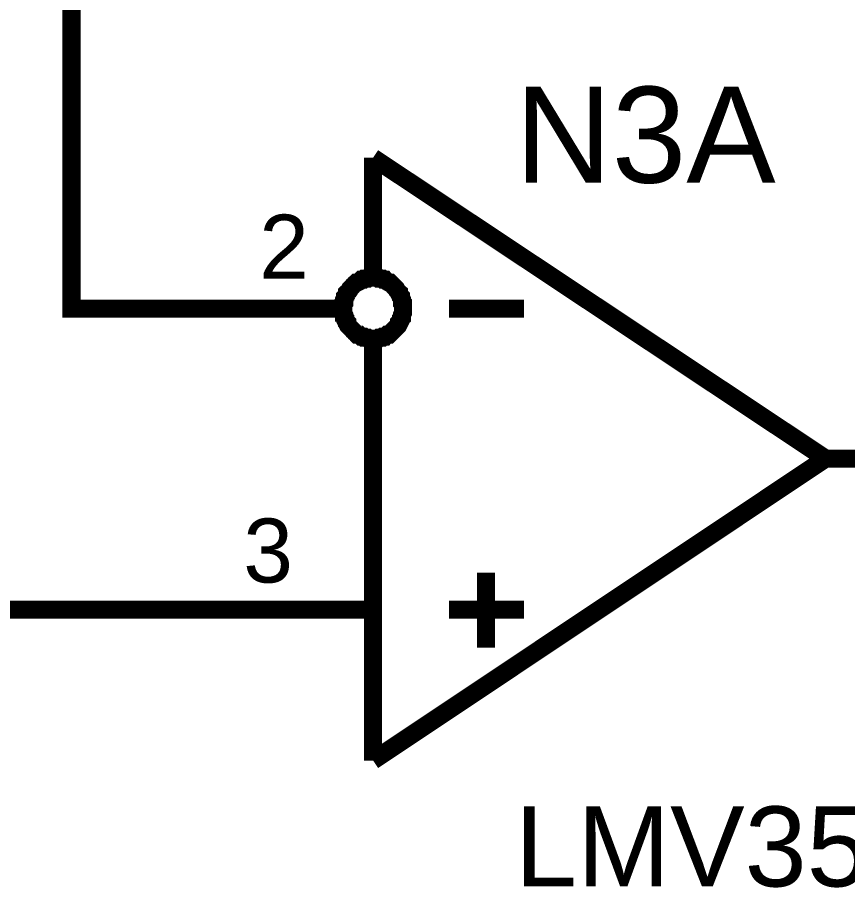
# Model space of a CAD drawing. Header units: millimetres. Extents: x -2024 to 917, y -725 to 13.
# Drawn here: x -1922.31 to -1908.55, y -301.26 to -286.85 of the extents above; entities that cross this region are included whole.
import ezdxf

# ---------------------------------------------------------------- set-up
doc = ezdxf.new("R2010")
doc.units = ezdxf.units.MM
doc.styles.get("Standard").update_dxf_attribs({"font": 'arial.ttf'})

msp = doc.modelspace()

# ---------------------------------------------------------------- linework, layer by layer
at = {"color": 7, "const_width": 0.3}
for points in [[(-1918.915, -291.674), (-1921.414, -291.674), (-1921.414, -284.173), (-1903.92, -284.173), (-1903.92, -294.158), (-1906.419, -294.158)], [(-1916.416, -289.174), (-1916.416, -291.045)], [(-1916.416, -289.174), (-1908.918, -294.158)], [(-1916.912, -291.674), (-1916.912, -291.641), (-1916.912, -291.625), (-1916.912, -291.591), (-1916.896, -291.575), (-1916.896, -291.542), (-1916.896, -291.525), (-1916.879, -291.492), (-1916.879, -291.476), (-1916.863, -291.459), (-1916.846, -291.426), (-1916.846, -291.409), (-1916.829, -291.393), (-1916.813, -291.376), (-1916.796, -291.343), (-1916.78, -291.327), (-1916.763, -291.31), (-1916.747, -291.293), (-1916.73, -291.277), (-1916.714, -291.26), (-1916.697, -291.244), (-1916.681, -291.244), (-1916.647, -291.227), (-1916.631, -291.211), (-1916.614, -291.194), (-1916.581, -291.194), (-1916.565, -291.178), (-1916.548, -291.178), (-1916.515, -291.178), (-1916.498, -291.161), (-1916.465, -291.161), (-1916.449, -291.161), (-1916.416, -291.161)], [(-1916.416, -291.161), (-1916.449, -291.161), (-1916.465, -291.161), (-1916.498, -291.161), (-1916.515, -291.178), (-1916.548, -291.178), (-1916.565, -291.178), (-1916.581, -291.194), (-1916.614, -291.194), (-1916.631, -291.211), (-1916.647, -291.227), (-1916.681, -291.244), (-1916.697, -291.244), (-1916.714, -291.26), (-1916.73, -291.277), (-1916.747, -291.293), (-1916.763, -291.31), (-1916.78, -291.327), (-1916.796, -291.343), (-1916.813, -291.376), (-1916.829, -291.393), (-1916.846, -291.409), (-1916.846, -291.426), (-1916.863, -291.459), (-1916.879, -291.476), (-1916.879, -291.492), (-1916.896, -291.525), (-1916.896, -291.542), (-1916.896, -291.575), (-1916.912, -291.591), (-1916.912, -291.625), (-1916.912, -291.641), (-1916.912, -291.674)], [(-1916.416, -291.161), (-1916.383, -291.161), (-1916.366, -291.161), (-1916.333, -291.161), (-1916.316, -291.178), (-1916.283, -291.178), (-1916.267, -291.178), (-1916.25, -291.194), (-1916.217, -291.194), (-1916.201, -291.211), (-1916.184, -291.227), (-1916.151, -291.244), (-1916.134, -291.244), (-1916.118, -291.26), (-1916.101, -291.277), (-1916.085, -291.293), (-1916.068, -291.31), (-1916.052, -291.327), (-1916.035, -291.343), (-1916.018, -291.376), (-1916.002, -291.393), (-1915.985, -291.409), (-1915.985, -291.426), (-1915.969, -291.459), (-1915.952, -291.476), (-1915.952, -291.492), (-1915.936, -291.525), (-1915.936, -291.542), (-1915.936, -291.575), (-1915.919, -291.591), (-1915.919, -291.625), (-1915.919, -291.641), (-1915.919, -291.674)], [(-1915.919, -291.674), (-1915.919, -291.641), (-1915.919, -291.625), (-1915.919, -291.591), (-1915.936, -291.575), (-1915.936, -291.542), (-1915.936, -291.525), (-1915.952, -291.492), (-1915.952, -291.476), (-1915.969, -291.459), (-1915.985, -291.426), (-1915.985, -291.409), (-1916.002, -291.393), (-1916.018, -291.376), (-1916.035, -291.343), (-1916.052, -291.327), (-1916.068, -291.31), (-1916.085, -291.293), (-1916.101, -291.277), (-1916.118, -291.26), (-1916.134, -291.244), (-1916.151, -291.244), (-1916.184, -291.227), (-1916.201, -291.211), (-1916.217, -291.194), (-1916.25, -291.194), (-1916.267, -291.178), (-1916.283, -291.178), (-1916.316, -291.178), (-1916.333, -291.161), (-1916.366, -291.161), (-1916.383, -291.161), (-1916.416, -291.161)], [(-1916.912, -291.674), (-1918.915, -291.674)], [(-1916.416, -292.171), (-1916.449, -292.171), (-1916.465, -292.171), (-1916.498, -292.171), (-1916.515, -292.155), (-1916.548, -292.155), (-1916.565, -292.155), (-1916.581, -292.138), (-1916.614, -292.138), (-1916.631, -292.121), (-1916.647, -292.105), (-1916.681, -292.105), (-1916.697, -292.088), (-1916.714, -292.072), (-1916.73, -292.055), (-1916.747, -292.039), (-1916.763, -292.022), (-1916.78, -292.005), (-1916.796, -291.989), (-1916.813, -291.972), (-1916.829, -291.956), (-1916.846, -291.923), (-1916.846, -291.906), (-1916.863, -291.89), (-1916.879, -291.856), (-1916.879, -291.84), (-1916.896, -291.823), (-1916.896, -291.79), (-1916.896, -291.774), (-1916.912, -291.741), (-1916.912, -291.724), (-1916.912, -291.691), (-1916.912, -291.674)], [(-1916.912, -291.674), (-1916.912, -291.674)], [(-1916.912, -291.674), (-1916.912, -291.691), (-1916.912, -291.724), (-1916.912, -291.741), (-1916.896, -291.774), (-1916.896, -291.79), (-1916.896, -291.823), (-1916.879, -291.84), (-1916.879, -291.856), (-1916.863, -291.89), (-1916.846, -291.906), (-1916.846, -291.923), (-1916.829, -291.956), (-1916.813, -291.972), (-1916.796, -291.989), (-1916.78, -292.005), (-1916.763, -292.022), (-1916.747, -292.039), (-1916.73, -292.055), (-1916.714, -292.072), (-1916.697, -292.088), (-1916.681, -292.105), (-1916.647, -292.105), (-1916.631, -292.121), (-1916.614, -292.138), (-1916.581, -292.138), (-1916.565, -292.155), (-1916.548, -292.155), (-1916.515, -292.155), (-1916.498, -292.171), (-1916.465, -292.171), (-1916.449, -292.171), (-1916.416, -292.171)], [(-1915.919, -291.674), (-1915.919, -291.691), (-1915.919, -291.724), (-1915.919, -291.741), (-1915.936, -291.774), (-1915.936, -291.79), (-1915.936, -291.823), (-1915.952, -291.84), (-1915.952, -291.856), (-1915.969, -291.89), (-1915.985, -291.906), (-1915.985, -291.923), (-1916.002, -291.956), (-1916.018, -291.972), (-1916.035, -291.989), (-1916.052, -292.005), (-1916.068, -292.022), (-1916.085, -292.039), (-1916.101, -292.055), (-1916.118, -292.072), (-1916.134, -292.088), (-1916.151, -292.105), (-1916.184, -292.105), (-1916.201, -292.121), (-1916.217, -292.138), (-1916.25, -292.138), (-1916.267, -292.155), (-1916.283, -292.155), (-1916.316, -292.155), (-1916.333, -292.171), (-1916.366, -292.171), (-1916.383, -292.171), (-1916.416, -292.171)], [(-1916.416, -292.171), (-1916.383, -292.171), (-1916.366, -292.171), (-1916.333, -292.171), (-1916.316, -292.155), (-1916.283, -292.155), (-1916.267, -292.155), (-1916.25, -292.138), (-1916.217, -292.138), (-1916.201, -292.121), (-1916.184, -292.105), (-1916.151, -292.105), (-1916.134, -292.088), (-1916.118, -292.072), (-1916.101, -292.055), (-1916.085, -292.039), (-1916.068, -292.022), (-1916.052, -292.005), (-1916.035, -291.989), (-1916.018, -291.972), (-1916.002, -291.956), (-1915.985, -291.923), (-1915.985, -291.906), (-1915.969, -291.89), (-1915.952, -291.856), (-1915.952, -291.84), (-1915.936, -291.823), (-1915.936, -291.79), (-1915.936, -291.774), (-1915.919, -291.741), (-1915.919, -291.724), (-1915.919, -291.691), (-1915.919, -291.674)], [(-1915.919, -291.674), (-1915.919, -291.674), (-1915.919, -291.674), (-1915.919, -291.674), (-1915.919, -291.674), (-1915.919, -291.674), (-1915.919, -291.674), (-1915.919, -291.674), (-1915.919, -291.674), (-1915.919, -291.674), (-1915.919, -291.674), (-1915.919, -291.674), (-1915.919, -291.674), (-1915.919, -291.674), (-1915.919, -291.674), (-1915.919, -291.674), (-1915.919, -291.674), (-1915.919, -291.674), (-1915.919, -291.674), (-1915.919, -291.674), (-1915.919, -291.674), (-1915.919, -291.674), (-1915.919, -291.674), (-1915.919, -291.674), (-1915.919, -291.674), (-1915.919, -291.674), (-1915.919, -291.674), (-1915.919, -291.674), (-1915.919, -291.674), (-1915.919, -291.674), (-1915.919, -291.674), (-1915.919, -291.674), (-1915.919, -291.674)], [(-1915.919, -291.674), (-1915.919, -291.674)], [(-1915.158, -291.674), (-1913.916, -291.674)], [(-1916.416, -292.287), (-1916.416, -299.159)], [(-1908.918, -294.158), (-1916.416, -299.159)], [(-1908.918, -294.158), (-1906.419, -294.158)], [(-1914.545, -296.046), (-1914.545, -297.288)], [(-1923.913, -296.659), (-1921.414, -296.659)], [(-1921.414, -296.659), (-1918.915, -296.659)], [(-1916.416, -296.659), (-1918.915, -296.659)], [(-1915.158, -296.659), (-1913.916, -296.659)]]:
    msp.add_lwpolyline(points, dxfattribs=at)

# ---------------------------------------------------------------- texts
at = {"color": 7}
for s, height, p in [('N3A', 1.5897, (-1914.065, -289.588)), ('2', 1.06, (-1918.303, -291.178)), ('3', 1.06, (-1918.567, -296.211)), ('LMV358ID', 1.3247, (-1914.065, -301.245))]:
    msp.add_text(s, height=height, dxfattribs=at).set_placement(p)

doc.saveas('drawing.dxf')
